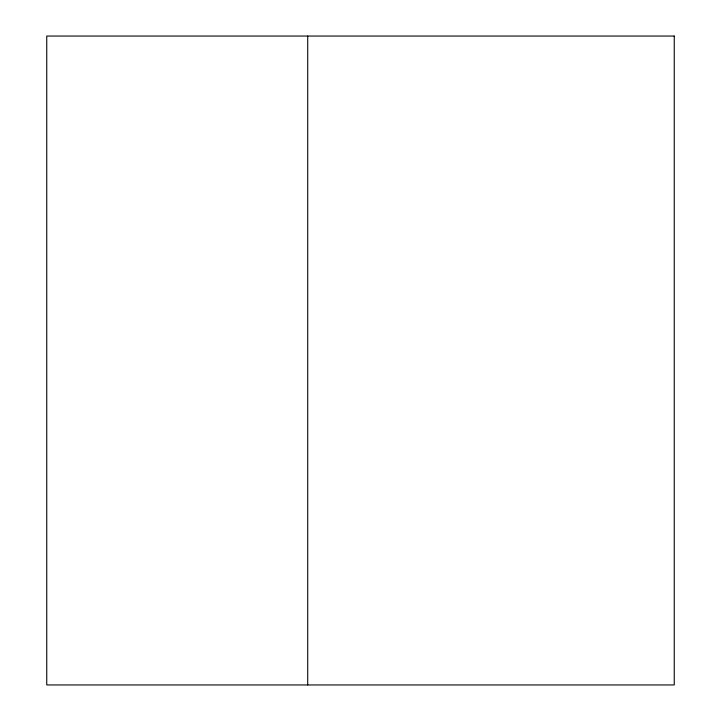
<?xml version="1.0" encoding="UTF-8"?>
<svg xmlns="http://www.w3.org/2000/svg" width="721" height="721" viewBox="0 0 721 721"><rect width="100%" height="100%" fill="white"/><g stroke="black" fill="none" stroke-linecap="round" stroke-linejoin="round"><path stroke-width="1.08" d="M307.714 36.05L307.714 684.95M674.252 36.05L46.748 36.05L46.748 684.95L674.252 684.95L674.252 36.05"/></g></svg>
